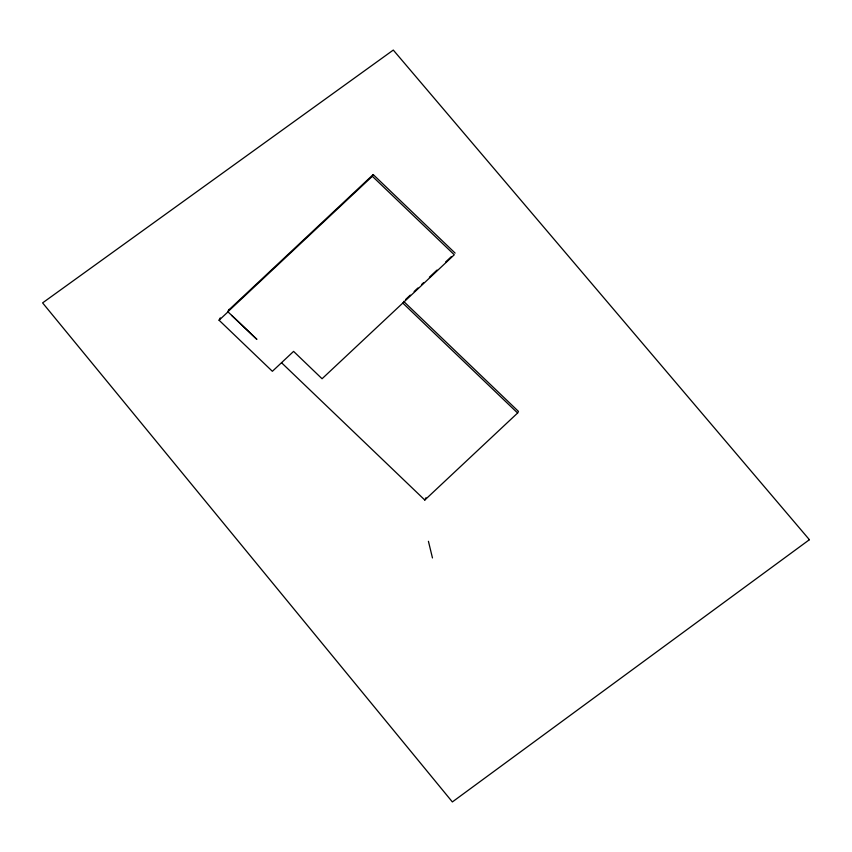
<?xml version="1.0" encoding="UTF-8"?>
<svg xmlns="http://www.w3.org/2000/svg" width="852" height="852" viewBox="0 0 852 852"><rect width="100%" height="100%" fill="white"/><g stroke="black" fill="none" stroke-linecap="round" stroke-linejoin="round"><path stroke-width="1.28" d="M455.117 253.097L373.197 174.575L372.345 176.268L454.276 254.78L322.067 378.746L293.589 351.386L272.374 371.302L219.081 320.224L220.274 317.849M231.659 315.378L256.889 339.373L227.867 311.736L229.039 309.404M229.167 309.532L227.995 311.864L219.081 320.224M402.794 303.056L517.611 413.018L424.807 500.039L281.511 362.707M424.807 500.039L425.968 497.717M517.611 413.018L518.431 411.378L403.635 301.363M228.805 309.968L373.197 174.575M227.867 311.736L372.345 176.268M405.541 299.574L410.302 295.112M414.125 291.533L417.938 287.955M421.751 284.376L423.657 282.598M429.376 277.23L437.001 270.073M445.585 262.033L451.304 256.665M428.428 541.308L432.465 557.943M809.4 539.71L452.359 801.934L42.6 302.886L393.294 50.066L809.4 539.71"/></g></svg>
